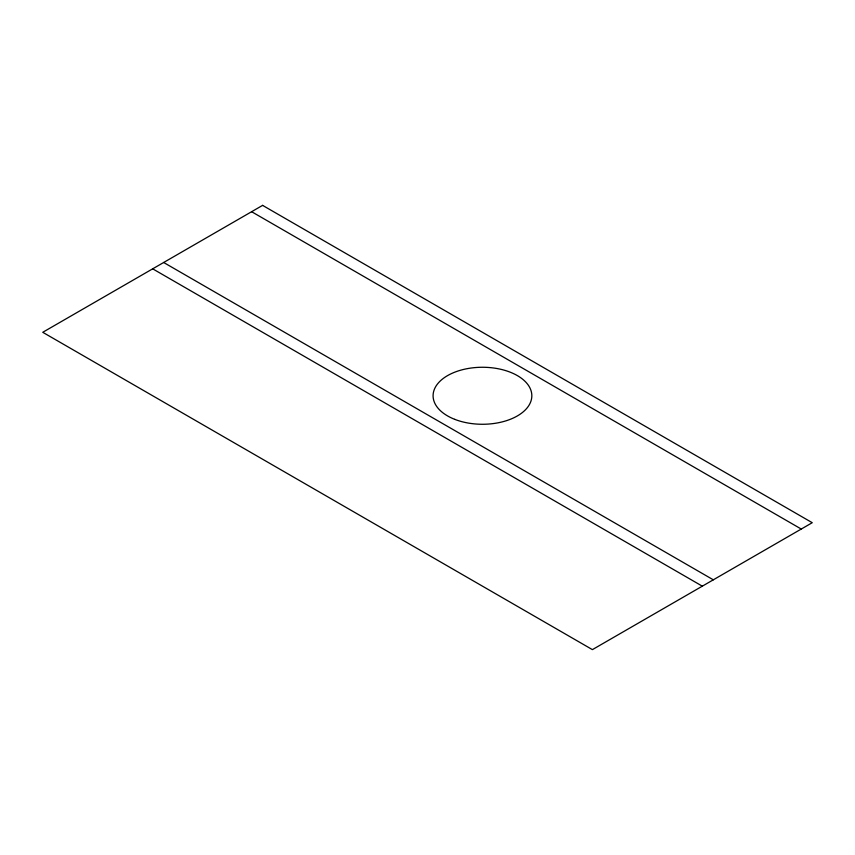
<?xml version="1.0" encoding="UTF-8"?>
<svg xmlns="http://www.w3.org/2000/svg" width="855" height="855" viewBox="0 0 855 855"><rect width="100%" height="100%" fill="white"/><g stroke="black" fill="none" stroke-linecap="round" stroke-linejoin="round"><path stroke-width="1.28" d="M251.616 211.709L801.253 529.042M163.668 262.485L713.316 579.818M152.682 268.833L702.318 586.167M262.603 205.371L42.75 332.296L592.397 649.629L812.25 522.704L262.603 205.371M454.796 419.367A49.355 28.493 0 0 0 531.703 397.799A49.355 28.493 0 0 0 460.898 370.13A49.355 28.493 0 0 0 454.796 419.367"/></g></svg>
